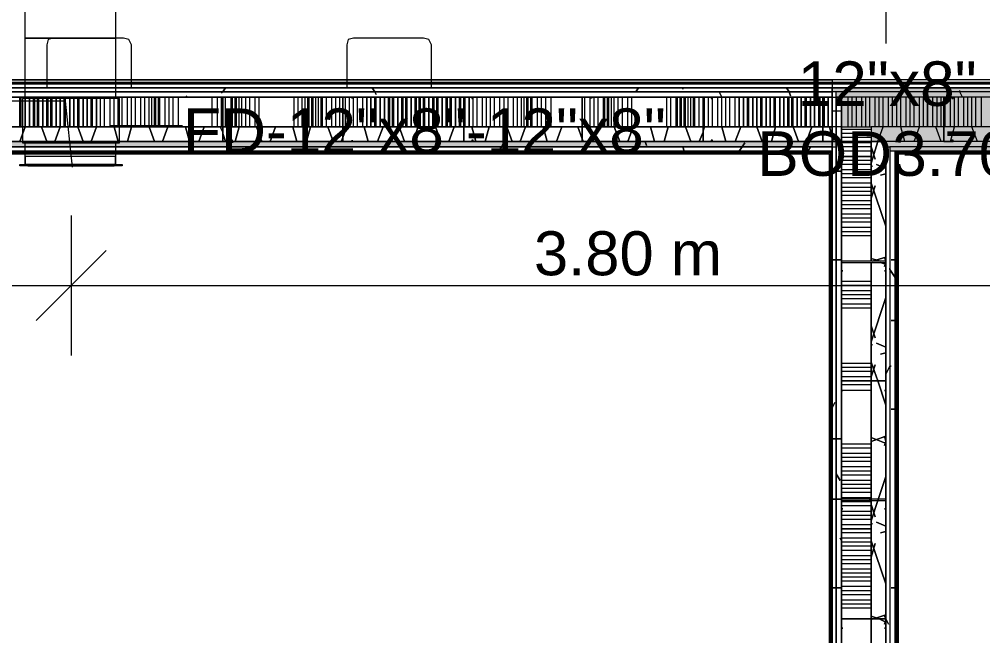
# Model space of a CAD drawing. Header units: metres. Extents: x -2 to 207, y -8 to 52.
# Drawn here: x 31.964 to 35.246, y 23.861 to 25.962 of the extents above; entities that cross this region are included whole.
import ezdxf

# ---------------------------------------------------------------- set-up
doc = ezdxf.new("R2010")
doc.units = ezdxf.units.M
doc.layers.add('HVAC - Ductos', color=5, linetype='Continuous', lineweight=0)
doc.layers.add('PDF_Text', color=7, linetype='Continuous', lineweight=0)
doc.layers.add('PDF_Geometry', color=7, linetype='Continuous', lineweight=0, true_color=0xaaaaaa)
doc.layers.add('PDF_Solid Fills', color=7, linetype='Continuous', lineweight=0, true_color=0xffffff)
doc.styles.add('PDF Helvetica', font='')
doc.styles.get('PDF Helvetica').set_extended_font_data('Helvetica')

msp = doc.modelspace()

# ---------------------------------------------------------------- hatches: boundary and pattern name
at = {"layer": 'PDF_Solid Fills', "lineweight": 0, "transparency": 33554559}
h = msp.add_hatch(color=256, dxfattribs=at)
h.paths.add_polyline_path([(37.8762, 25.7144), (37.8762, 25.7281), (34.7332, 25.7281), (34.7332, 25.7144)])
h.paths.add_polyline_path([(40.4649, 25.7144), (40.4649, 25.7281), (40.1213, 25.7281), (40.1213, 25.7144)])
h.paths.add_polyline_path([(39.8922, 25.7144), (39.8922, 25.7281), (37.977, 25.7281), (37.977, 25.7144)])
h.paths.add_polyline_path([(37.9724, 25.7144), (37.9724, 25.7281), (37.8808, 25.7281), (37.8808, 25.7144)])
h = msp.add_hatch(color=256, dxfattribs=at)
h.paths.add_polyline_path([(40.2679, 25.7144), (40.2679, 25.696), (40.4649, 25.696), (40.4649, 25.7144)])
h.paths.add_polyline_path([(37.8808, 25.7144), (37.8762, 25.7098), (37.8762, 25.7144), (34.7469, 25.7144), (34.7469, 25.696), (39.8922, 25.696), (39.8922, 25.7144), (37.977, 25.7144), (37.9724, 25.7098), (37.9724, 25.7144)])
h.paths.add_polyline_path([(40.1213, 25.7144), (40.1213, 25.696), (40.2633, 25.696), (40.2633, 25.7144)])
h = msp.add_hatch(color=256, dxfattribs=at)
h.paths.add_polyline_path([(37.9816, 25.696), (37.9724, 25.6914), (37.9724, 25.696), (34.7653, 25.696), (34.7653, 25.5952), (39.8922, 25.5952), (39.8922, 25.696)])
h.paths.add_polyline_path([(40.2679, 25.696), (40.2633, 25.6456), (40.2633, 25.696), (40.1213, 25.696), (40.1213, 25.5952), (40.4649, 25.5952), (40.4649, 25.696)])
h = msp.add_hatch(color=256, dxfattribs=at)
h.paths.add_polyline_path([(39.8922, 25.5448), (39.8922, 25.5952), (34.8661, 25.5952), (34.8661, 25.5448)])
h.paths.add_polyline_path([(40.1213, 25.5952), (40.1213, 25.5448), (40.4649, 25.5448), (40.4649, 25.5952)])
msp.add_hatch(color=256, dxfattribs=at).paths.add_polyline_path([(29.5513, 25.5311), (29.5651, 25.5311), (34.6252, 25.5265), (34.6324, 25.5265), (34.6324, 25.5311), (34.7469, 25.5311), (34.7469, 25.5448), (29.5513, 25.5448)])
h = msp.add_hatch(color=256, dxfattribs=at)
h.paths.add_polyline_path([(37.5555, 25.5311), (37.5555, 25.5448), (34.9165, 25.5448), (34.9165, 25.5265), (34.9197, 25.5265), (37.1982, 25.5311)])
h.paths.add_polyline_path([(40.1213, 25.5448), (40.1213, 25.5265), (40.1214, 25.5265), (40.19, 25.5311), (40.4649, 25.5311), (40.4649, 25.5448)])
h.paths.add_polyline_path([(37.6472, 25.5448), (37.6472, 25.5265), (39.8922, 25.5265), (39.8922, 25.5448)])
h = msp.add_hatch(color=256, dxfattribs=at)
h.paths.add_polyline_path([(37.5555, 25.5128), (37.5555, 25.5265), (34.9302, 25.5265), (34.9302, 25.5128)])
h.paths.add_polyline_path([(40.1213, 25.5265), (40.1213, 25.5128), (40.4649, 25.5128), (40.4649, 25.5265)])
h.paths.add_polyline_path([(37.6472, 25.5265), (37.6472, 25.5128), (39.8922, 25.5128), (39.8922, 25.5265)])

# ---------------------------------------------------------------- linework, layer by layer
at = {"layer": 'HVAC - Ductos', "lineweight": 0}
for points in [[(34.9165, 26.1496), (34.9165, 25.8792)], [(32.1446, 25.4577), (32.1216, 25.6823), (31.5169, 25.6823)], [(32.2728, 25.5998), (32.5203, 25.5998)], [(32.2912, 25.4669), (31.9842, 25.4669)], [(31.9933, 25.4623), (32.2866, 25.4623)], [(32.14, 25.2928), (32.14, 25.0545), (32.14, 24.8163)], [(32.2591, 25.1737), (32.14, 25.0545), (32.0208, 24.9354)], [(30.573, 25.0545), (32.14, 25.0545), (35.9336, 25.0545), (39.0858, 25.0545), (40.245, 25.0545)]]:
    msp.add_lwpolyline(points, dxfattribs=at)
for points in [[(32.2912, 25.8976), (31.9842, 25.8976), (31.9842, 26.003), (32.2912, 26.003)], [(32.2912, 25.8976), (32.2912, 25.6914), (31.9842, 25.6914), (31.9842, 25.8976)], [(32.3049, 25.6914), (31.975, 25.6914), (31.975, 25.5403), (32.3049, 25.5403)], [(32.2912, 25.5403), (32.2912, 25.5127), (31.9842, 25.5127), (31.9842, 25.5403)], [(32.2912, 25.4669), (32.2912, 25.4944), (31.9842, 25.4944), (31.9842, 25.4669), (31.9842, 25.5127), (32.2912, 25.5127)], [(32.3141, 25.4669), (32.3141, 25.4623), (31.9659, 25.4623), (31.9659, 25.4669)]]:
    msp.add_lwpolyline(points, close=True, dxfattribs=at)
at = {"layer": 'PDF_Geometry', "lineweight": 0}
for points in [[(37.8762, 25.7281), (34.7332, 25.7281), (29.5651, 25.7281), (29.5651, 32.0508)], [(37.9083, 25.7556), (34.7332, 25.7556), (31.0404, 25.7556), (34.7332, 25.7556), (34.7332, 25.751), (34.7332, 25.7464), (34.7332, 25.7418), (31.0404, 25.7418), (34.7332, 25.7418), (31.0404, 25.7418), (34.7332, 25.7418), (31.0404, 25.7418), (34.7332, 25.7418), (31.0404, 25.7418), (34.7332, 25.7418), (31.0404, 25.7418), (34.7332, 25.7418), (34.7332, 25.7281), (34.7332, 25.7006), (34.7332, 25.7281), (34.7469, 25.7281), (34.7653, 25.7281), (37.8762, 25.7281), (34.7332, 25.7281), (29.5651, 25.7281)], [(37.9083, 25.7464), (34.7332, 25.7464), (31.0404, 25.7464), (34.7332, 25.7464)], [(37.8762, 25.7418), (34.7332, 25.7418)], [(37.8762, 25.7418), (34.7332, 25.7418)], [(34.7332, 25.7281), (29.5651, 25.7281), (34.7332, 25.7281)], [(29.5651, 25.7144), (34.7332, 25.7144)], [(31.0358, 25.7281), (34.7332, 25.7281)], [(31.0358, 25.7281), (34.7332, 25.7281)], [(34.7653, 25.7281), (34.7332, 25.7281)], [(34.7653, 25.7281), (34.7332, 25.7281)], [(37.8762, 25.7144), (34.7653, 25.7144), (34.7469, 25.7144)], [(29.5513, 25.696), (29.5651, 25.696), (34.7332, 25.696)], [(31.8376, 25.5952), (32.6577, 25.5952), (33.0655, 25.5952), (33.4778, 25.5952), (33.881, 25.5952), (34.2933, 25.5952), (34.7011, 25.5952), (34.7332, 25.5952), (34.7332, 25.696), (29.5651, 25.696)], [(31.9659, 25.5952), (31.9659, 25.696)], [(31.9705, 25.5952), (31.9705, 25.696)], [(32.0117, 25.5952), (32.0117, 25.696)], [(32.0163, 25.5952), (32.0163, 25.696)], [(32.0254, 25.5952), (32.0254, 25.696)], [(32.03, 25.5952), (32.03, 25.696)], [(32.0575, 25.5952), (32.0575, 25.696)], [(32.0621, 25.5952), (32.0621, 25.696)], [(32.0712, 25.5952), (32.0712, 25.696)], [(32.0758, 25.5952), (32.0758, 25.696)], [(32.117, 25.5952), (32.117, 25.696)], [(32.1216, 25.5952), (32.1216, 25.696)], [(32.1492, 25.5952), (32.1492, 25.696)], [(32.1629, 25.5952), (32.1629, 25.696)], [(32.1674, 25.5952), (32.1674, 25.696)], [(32.2087, 25.5952), (32.2087, 25.696)], [(32.2132, 25.5952), (32.2132, 25.696)], [(32.2408, 25.5952), (32.2408, 25.696)], [(32.2545, 25.5952), (32.2545, 25.696)], [(32.2728, 25.5952), (32.2728, 25.696)], [(32.2866, 25.5952), (32.2866, 25.696)], [(32.3003, 25.5952), (32.3003, 25.696)], [(32.3141, 25.5952), (32.3141, 25.696)], [(32.3324, 25.5952), (32.3324, 25.696)], [(32.3461, 25.5952), (32.3461, 25.696)], [(32.3599, 25.5952), (32.3599, 25.696)], [(32.3782, 25.5952), (32.3782, 25.696)], [(32.3919, 25.5952), (32.3919, 25.696)], [(32.4057, 25.5952), (32.4057, 25.696)], [(32.4149, 25.5952), (32.4149, 25.696)], [(32.4241, 25.5952), (32.4241, 25.696)], [(32.4286, 25.5952), (32.4286, 25.696)], [(32.4378, 25.5952), (32.4378, 25.696)], [(32.4423, 25.5952), (32.4423, 25.696)], [(32.4607, 25.5952), (32.4607, 25.696)], [(32.4744, 25.5952), (32.4744, 25.696)], [(32.4881, 25.5952), (32.4881, 25.696)], [(32.5065, 25.5952), (32.5065, 25.696)], [(32.621, 25.5952), (32.621, 25.696)], [(32.6394, 25.5952), (32.6394, 25.696)], [(32.6531, 25.5952), (32.6531, 25.696)], [(32.6668, 25.5952), (32.6668, 25.696)], [(32.6852, 25.5952), (32.6852, 25.696)], [(32.6898, 25.5952), (32.6898, 25.696)], [(32.699, 25.5952), (32.699, 25.696)], [(32.7035, 25.5952), (32.7035, 25.696)], [(32.7127, 25.5952), (32.7127, 25.696)], [(32.7218, 25.5952), (32.7218, 25.696)], [(32.7356, 25.5952), (32.7356, 25.696)], [(32.7493, 25.5952), (32.7493, 25.696)], [(32.7676, 25.5952), (32.7676, 25.696)], [(32.7814, 25.5952), (32.7814, 25.696)], [(32.9005, 25.5952), (32.9005, 25.696)], [(32.9143, 25.5952), (32.9143, 25.696)], [(32.928, 25.5952), (32.928, 25.696)], [(32.9372, 25.5952), (32.9372, 25.696)], [(32.9463, 25.5952), (32.9463, 25.696)], [(32.9509, 25.5952), (32.9509, 25.696)], [(32.9601, 25.5952), (32.9601, 25.696)], [(32.9647, 25.5952), (32.9647, 25.696)], [(32.9739, 25.5952), (32.9739, 25.696)], [(32.983, 25.5952), (32.983, 25.696)], [(32.9921, 25.5952), (32.9921, 25.696)], [(32.9967, 25.5952), (32.9967, 25.696)], [(33.0105, 25.5952), (33.0105, 25.696)], [(33.0288, 25.5952), (33.0288, 25.696)], [(33.0425, 25.5952), (33.0425, 25.696)], [(33.0563, 25.5952), (33.0563, 25.696)], [(33.0747, 25.5952), (33.0747, 25.696)], [(33.0884, 25.5952), (33.0884, 25.696)], [(33.1021, 25.5952), (33.1021, 25.696)], [(33.1159, 25.5952), (33.1159, 25.696)], [(33.1342, 25.5952), (33.1342, 25.696)], [(33.1754, 25.5952), (33.1754, 25.696)], [(33.18, 25.5952), (33.18, 25.696)], [(33.2075, 25.5952), (33.2075, 25.696)], [(33.2212, 25.5952), (33.2212, 25.696)], [(33.2258, 25.5952), (33.2258, 25.696)], [(33.235, 25.5952), (33.235, 25.696)], [(33.2396, 25.5952), (33.2396, 25.696)], [(33.267, 25.5952), (33.267, 25.696)], [(33.2716, 25.5952), (33.2716, 25.696)], [(33.2808, 25.5952), (33.2808, 25.696)], [(33.2854, 25.5952), (33.2854, 25.696)], [(33.3129, 25.5952), (33.3129, 25.696)], [(33.3174, 25.5952), (33.3174, 25.696)], [(33.3266, 25.5952), (33.3266, 25.696)], [(33.3312, 25.5952), (33.3312, 25.696)], [(33.3404, 25.5952), (33.3404, 25.696)], [(33.345, 25.5952), (33.345, 25.696)], [(33.3724, 25.5952), (33.3724, 25.696)], [(33.377, 25.5952), (33.377, 25.696)], [(33.3862, 25.5952), (33.3862, 25.696)], [(33.3908, 25.5952), (33.3908, 25.696)], [(33.4228, 25.5952), (33.4228, 25.696)], [(33.432, 25.5952), (33.432, 25.696)], [(33.4366, 25.5952), (33.4366, 25.696)], [(33.4641, 25.5952), (33.4641, 25.696)], [(33.4686, 25.5952), (33.4686, 25.696)], [(33.4778, 25.5952), (33.4778, 25.696)], [(33.4824, 25.5952), (33.4824, 25.696)], [(33.5099, 25.5952), (33.5099, 25.696)], [(33.5237, 25.5952), (33.5237, 25.696)], [(33.5419, 25.5952), (33.5419, 25.696)], [(33.5557, 25.5952), (33.5557, 25.696)], [(33.5695, 25.5952), (33.5695, 25.696)], [(33.5832, 25.5952), (33.5832, 25.696)], [(33.6015, 25.5952), (33.6015, 25.696)], [(33.6153, 25.5952), (33.6153, 25.696)], [(33.629, 25.5952), (33.629, 25.696)], [(33.6473, 25.5952), (33.6473, 25.696)], [(33.6611, 25.5952), (33.6611, 25.696)], [(33.6748, 25.5952), (33.6748, 25.696)], [(33.684, 25.5952), (33.684, 25.696)], [(33.6931, 25.5952), (33.6931, 25.696)], [(33.6977, 25.5952), (33.6977, 25.696)], [(33.7069, 25.5952), (33.7069, 25.696)], [(33.7115, 25.5952), (33.7115, 25.696)], [(33.7298, 25.5952), (33.7298, 25.696)], [(33.7435, 25.5952), (33.7435, 25.696)], [(33.7573, 25.5952), (33.7573, 25.696)], [(33.7756, 25.5952), (33.7756, 25.696)], [(33.8902, 25.5952), (33.8902, 25.696)], [(33.9085, 25.5952), (33.9085, 25.696)], [(33.9222, 25.5952), (33.9222, 25.696)], [(33.936, 25.5952), (33.936, 25.696)], [(33.9543, 25.5952), (33.9543, 25.696)], [(33.9589, 25.5952), (33.9589, 25.696)], [(33.968, 25.5952), (33.968, 25.696)], [(33.9726, 25.5952), (33.9726, 25.696)], [(33.9818, 25.5952), (33.9818, 25.696)], [(33.991, 25.5952), (33.991, 25.696)], [(34.0047, 25.5952), (34.0047, 25.696)], [(34.0184, 25.5952), (34.0184, 25.696)], [(34.0368, 25.5952), (34.0368, 25.696)], [(34.0505, 25.5952), (34.0505, 25.696)], [(34.1697, 25.5952), (34.1697, 25.696)], [(34.1834, 25.5952), (34.1834, 25.696)], [(34.2017, 25.5952), (34.2017, 25.696)], [(34.2063, 25.5952), (34.2063, 25.696)], [(34.2155, 25.5952), (34.2155, 25.696)], [(34.2201, 25.5952), (34.2201, 25.696)], [(34.2292, 25.5952), (34.2292, 25.696)], [(34.2338, 25.5952), (34.2338, 25.696)], [(34.2429, 25.5952), (34.2429, 25.696)], [(34.2521, 25.5952), (34.2521, 25.696)], [(34.2613, 25.5952), (34.2613, 25.696)], [(34.2659, 25.5952), (34.2659, 25.696)], [(34.2796, 25.5952), (34.2796, 25.696)], [(34.2979, 25.5952), (34.2979, 25.696)], [(34.3117, 25.5952), (34.3117, 25.696)], [(34.3254, 25.5952), (34.3254, 25.696)], [(34.3438, 25.5952), (34.3438, 25.696)], [(34.3575, 25.5952), (34.3575, 25.696)], [(34.3712, 25.5952), (34.3712, 25.696)], [(34.385, 25.5952), (34.385, 25.696)], [(34.4033, 25.5952), (34.4033, 25.696)], [(34.4446, 25.5952), (34.4446, 25.696)], [(34.4492, 25.5952), (34.4492, 25.696)], [(34.4766, 25.5952), (34.4766, 25.696)], [(34.4904, 25.5952), (34.4904, 25.696)], [(34.495, 25.5952), (34.495, 25.696)], [(34.5362, 25.5952), (34.5362, 25.696)], [(34.5408, 25.5952), (34.5408, 25.696)], [(34.582, 25.5952), (34.582, 25.696)], [(34.5866, 25.5952), (34.5866, 25.696)], [(34.5958, 25.5952), (34.5958, 25.696)], [(34.6003, 25.5952), (34.6003, 25.696)], [(34.6416, 25.5952), (34.6416, 25.696)], [(34.6461, 25.5952), (34.6461, 25.696)], [(34.6919, 25.5952), (34.6919, 25.696)], [(39.8922, 25.696), (34.7653, 25.696), (34.7653, 25.5952), (34.7332, 25.5952), (34.7332, 25.696), (34.7469, 25.696), (34.7653, 25.696)], [(34.7469, 25.5952), (34.7469, 25.696)], [(34.7882, 25.5952), (34.7882, 25.696)], [(34.8019, 25.5952), (34.8019, 25.696)], [(34.8157, 25.5952), (34.8157, 25.696)], [(34.834, 25.5952), (34.834, 25.696)], [(34.8477, 25.5952), (34.8477, 25.696)], [(34.8615, 25.5952), (34.8615, 25.696)], [(34.8798, 25.5952), (34.8798, 25.696)], [(34.8936, 25.5952), (34.8936, 25.696)], [(34.9074, 25.5952), (34.9074, 25.696)], [(34.9256, 25.5952), (34.9256, 25.696)], [(34.9394, 25.5952), (34.9394, 25.696)], [(34.9531, 25.5952), (34.9531, 25.696)], [(34.9668, 25.5952), (34.9668, 25.696)], [(34.9852, 25.5952), (34.9852, 25.696)], [(34.999, 25.5952), (34.999, 25.696)], [(35.0127, 25.5952), (35.0127, 25.696)], [(35.031, 25.5952), (35.031, 25.696)], [(35.0448, 25.5952), (35.0448, 25.696)], [(35.0768, 25.5952), (35.0768, 25.696)], [(35.0906, 25.5952), (35.0906, 25.696)], [(35.1043, 25.5952), (35.1043, 25.696)], [(35.118, 25.5952), (35.118, 25.696)], [(35.1364, 25.5952), (35.1364, 25.696)], [(35.1501, 25.5952), (35.1501, 25.696)], [(35.1639, 25.5952), (35.1639, 25.696)], [(35.1823, 25.5952), (35.1823, 25.696)], [(35.1959, 25.5952), (35.1959, 25.696)], [(35.2097, 25.5952), (35.2097, 25.696)], [(35.2234, 25.5952), (35.2234, 25.696)], [(35.2418, 25.5952), (35.2418, 25.696)], [(29.5651, 25.5448), (34.7332, 25.5448), (34.7469, 25.5448), (34.7653, 25.5448), (34.7653, 25.5127), (34.7653, 22.9378), (34.7653, 22.9241), (34.7653, 22.9057), (34.7653, 25.5952), (34.7653, 25.5448)], [(29.5651, 25.5448), (34.7332, 25.5448), (34.7332, 25.5952), (34.7011, 25.5952), (34.2933, 25.5952), (33.881, 25.5952), (33.4778, 25.5952), (33.0655, 25.5952), (32.6577, 25.5952), (31.8376, 25.5952)], [(29.7941, 25.5952), (30.2019, 25.5952), (30.6097, 25.5952), (31.022, 25.5952), (31.4298, 25.5952), (31.8376, 25.5952), (32.6577, 25.5952), (33.0655, 25.5952), (33.4778, 25.5952), (33.881, 25.5952), (34.2933, 25.5952), (34.7011, 25.5952), (34.7332, 25.5952)], [(34.7653, 22.9057), (34.7653, 25.5952), (34.8661, 25.5952), (34.8661, 25.5448), (34.8661, 25.137)], [(34.8661, 25.5861), (34.7653, 25.5861)], [(37.5647, 25.5952), (37.1569, 25.5952), (36.7492, 25.5952), (36.3368, 25.5952), (35.929, 25.5952), (35.5212, 25.5952), (35.1135, 25.5952), (34.8661, 25.5952), (34.8661, 25.5448), (34.8661, 25.5127), (34.8661, 25.137), (34.8661, 25.5448), (34.9165, 25.5448), (34.9165, 22.9057), (34.9165, 25.5265), (34.9302, 25.5265), (34.9302, 22.7545), (34.9165, 22.7545), (34.9165, 22.9012)], [(29.5651, 25.5403), (29.5651, 25.5127), (29.5651, 22.9378), (29.5651, 25.5127), (34.7332, 25.5127), (29.5651, 25.5127), (34.7332, 25.5127), (34.7332, 25.5265), (29.5651, 25.5265)], [(34.7332, 22.9378), (34.7332, 25.5127), (34.7332, 22.9378), (34.7332, 25.5127), (34.7332, 25.5403), (34.7332, 25.5127), (34.7332, 25.5265), (34.7469, 25.5265), (34.7469, 25.5127), (34.7469, 22.9378)], [(34.8661, 25.5723), (34.7653, 25.5723)], [(34.8661, 25.5585), (34.7653, 25.5585)], [(34.8661, 25.5403), (34.7653, 25.5403)], [(37.5921, 25.5448), (37.5555, 25.5448), (34.9165, 25.5448), (34.9165, 25.5265), (34.9165, 25.5127), (34.9165, 22.9378), (34.9165, 22.9057)], [(31.9613, 22.9057), (31.9613, 22.9378), (29.5651, 22.9378), (29.5651, 25.5127), (34.7332, 25.5127), (34.7332, 22.9378), (32.3141, 22.9378), (32.3141, 22.7225), (34.9485, 22.7225), (34.9485, 22.7499)], [(34.7332, 25.5127), (29.5651, 25.5127), (34.7332, 25.5127)], [(37.5555, 25.5265), (34.9302, 25.5265), (34.9302, 25.5127), (34.9302, 22.9378), (34.9302, 22.7545), (34.9302, 22.7408), (32.3141, 22.7408), (32.3141, 22.7225), (34.9485, 22.7225), (34.9485, 22.7408), (32.3141, 22.7408), (31.9613, 22.7408), (31.9613, 22.7225), (32.3141, 22.7225), (31.9613, 22.7225)], [(34.8661, 25.5265), (34.7653, 25.5265)], [(34.8661, 25.5127), (34.7653, 25.5127)], [(34.9485, 22.8095), (34.9485, 22.9378), (34.9485, 25.5127), (37.5097, 25.5127), (37.5097, 22.8462), (34.9165, 22.8462), (34.8431, 22.8462), (34.8431, 22.8325), (34.8431, 22.7408), (34.8431, 22.7225), (37.5235, 22.7225), (37.6655, 22.7225), (39.7593, 22.7225), (39.7593, 22.8462), (39.7089, 22.8462)], [(34.9485, 25.5127), (34.9485, 25.5081), (34.9531, 25.5081), (34.9531, 22.8462), (34.9531, 25.5081), (34.9485, 25.5081), (34.9485, 25.5127), (34.9485, 22.8462), (34.9485, 25.5127), (34.9485, 25.5081), (34.9531, 25.5081), (37.5097, 25.5081)], [(34.9485, 22.9378), (34.9485, 25.5127), (37.5097, 25.5127), (37.5555, 25.5127), (34.9485, 25.5127), (37.5097, 25.5127), (37.5143, 25.5127), (37.5143, 22.8325), (37.5097, 22.8325), (37.5097, 22.8462), (37.5097, 22.8325), (37.5097, 22.8462), (37.5097, 22.8325)], [(34.9485, 25.5127), (34.9485, 22.8462), (34.9485, 25.5127)], [(34.9485, 25.5127), (34.9485, 22.8462), (34.9485, 25.5127)], [(34.9485, 25.5081), (34.9531, 25.5036), (34.9577, 25.5036)], [(35.0585, 25.5127), (37.4089, 25.5127)], [(29.5742, 25.5036), (34.7241, 25.5036), (29.5742, 25.5036), (34.7241, 25.5036), (34.7241, 22.9516), (34.7241, 22.947), (34.7286, 22.9424), (34.7332, 22.9424), (34.7332, 22.9378), (34.7332, 25.4486), (34.7332, 22.9378), (34.7332, 22.9424), (34.7286, 22.9424), (34.7241, 22.947), (34.7241, 22.9516), (34.7241, 25.5036), (29.5742, 25.5036), (29.5742, 22.9516), (33.5007, 22.9516), (33.5007, 22.947), (33.5007, 22.9516), (29.5742, 22.9516), (33.5007, 22.9516), (29.5742, 22.9516)], [(34.7241, 22.9516), (34.7241, 25.5036), (34.7241, 22.9516)], [(34.8661, 25.4807), (34.7653, 25.4807)], [(34.9577, 22.8462), (34.9577, 25.5036)], [(34.9577, 22.8462), (34.9577, 25.5036)], [(34.8661, 25.4669), (34.7653, 25.4669)], [(34.8661, 25.4486), (34.7653, 25.4486)], [(34.8661, 25.4349), (34.7653, 25.4349)], [(34.8661, 25.4211), (34.7653, 25.4211)], [(34.8661, 25.4028), (34.7653, 25.4028)], [(34.8661, 25.389), (34.7653, 25.389)], [(34.8661, 25.3753), (34.7653, 25.3753)], [(34.8661, 25.3615), (34.7653, 25.3615)], [(34.8661, 25.3432), (34.7653, 25.3432)], [(34.8661, 25.3294), (34.7653, 25.3294)], [(34.8661, 25.3157), (34.7653, 25.3157)], [(34.8661, 25.2974), (34.7653, 25.2974)], [(34.8661, 25.2836), (34.7653, 25.2836)], [(34.8661, 25.2699), (34.7653, 25.2699)], [(34.8661, 25.2516), (34.7653, 25.2516)], [(34.8661, 25.2378), (34.7653, 25.2378)], [(34.8661, 25.2241), (34.7653, 25.2241)], [(34.8661, 23.5106), (34.8661, 23.9183), (34.8661, 24.3215), (34.8661, 24.7292), (34.8661, 25.1325), (34.8661, 24.7292), (34.8661, 24.3215), (34.8661, 23.9183), (34.8661, 23.5106)], [(34.8661, 25.1325), (34.8661, 24.7292), (34.8661, 24.3215), (34.8661, 23.9183), (34.8661, 23.5106), (34.8661, 23.1074), (34.8661, 22.9378), (34.8661, 22.9057), (34.8661, 22.8553), (34.9165, 22.8553)], [(34.8661, 25.0683), (34.7653, 25.0683)], [(34.8661, 25.0545), (34.7653, 25.0545)], [(34.8661, 25.0363), (34.7653, 25.0363)], [(34.8661, 25.0225), (34.7653, 25.0225)], [(34.8661, 25.0087), (34.7653, 25.0087)], [(34.8661, 24.9904), (34.7653, 24.9904)], [(34.8661, 24.9767), (34.7653, 24.9767)], [(34.8661, 24.7888), (34.7653, 24.7888)], [(34.8661, 24.7751), (34.7653, 24.7751)], [(34.8661, 24.7614), (34.7653, 24.7614)], [(34.8661, 24.743), (34.7653, 24.743)], [(34.8661, 24.7292), (34.7653, 24.7292)], [(34.8661, 24.7155), (34.7653, 24.7155)], [(34.8661, 24.6972), (34.7653, 24.6972)], [(34.8661, 24.5139), (34.7653, 24.5139)], [(34.8661, 24.5002), (34.7653, 24.5002)], [(34.8661, 24.4819), (34.7653, 24.4819)], [(34.8661, 24.4681), (34.7653, 24.4681)], [(34.8661, 24.4543), (34.7653, 24.4543)], [(34.8661, 24.4361), (34.7653, 24.4361)], [(34.8661, 24.4223), (34.7653, 24.4223)], [(34.8661, 24.4085), (34.7653, 24.4085)], [(34.8661, 24.3902), (34.7653, 24.3902)], [(34.8661, 24.3765), (34.7653, 24.3765)], [(34.8661, 24.3627), (34.7653, 24.3627)], [(34.8661, 24.349), (34.7653, 24.349)], [(34.8661, 24.3307), (34.7653, 24.3307)], [(34.8661, 24.3169), (34.7653, 24.3169)], [(34.8661, 24.3032), (34.7653, 24.3032)], [(34.8661, 24.2848), (34.7653, 24.2848)], [(34.8661, 24.2711), (34.7653, 24.2711)], [(34.8661, 24.2574), (34.7653, 24.2574)], [(34.8661, 24.239), (34.7653, 24.239)], [(34.8661, 24.2115), (34.7653, 24.2115)], [(34.8661, 24.1932), (34.7653, 24.1932)], [(34.8661, 24.1794), (34.7653, 24.1794)], [(34.8661, 24.1657), (34.7653, 24.1657)], [(34.8661, 24.152), (34.7653, 24.152)], [(34.8661, 24.1336), (34.7653, 24.1336)], [(34.8661, 24.1199), (34.7653, 24.1199)], [(34.8661, 24.1062), (34.7653, 24.1062)], [(34.8661, 24.0878), (34.7653, 24.0878)], [(34.8661, 24.0741), (34.7653, 24.0741)], [(34.8661, 24.0604), (34.7653, 24.0604)], [(34.8661, 24.0466), (34.7653, 24.0466)], [(34.8661, 24.0283), (34.7653, 24.0283)], [(34.8661, 24.0145), (34.7653, 24.0145)], [(34.8661, 24.0008), (34.7653, 24.0008)], [(34.8661, 23.9825), (34.7653, 23.9825)], [(34.8661, 23.9687), (34.7653, 23.9687)], [(34.8661, 23.9549), (34.7653, 23.9549)]]:
    msp.add_lwpolyline(points, dxfattribs=at)
for points in [[(32.3461, 25.8747), (32.337, 25.893), (32.3186, 25.8976), (32.0804, 25.8976), (32.0621, 25.893), (32.0575, 25.8747), (32.0575, 25.7281), (32.3461, 25.7281)], [(33.3678, 25.8747), (33.3587, 25.893), (33.3404, 25.8976), (33.1021, 25.8976), (33.0838, 25.893), (33.0792, 25.8747), (33.0792, 25.7281), (33.3678, 25.7281)], [(31.0404, 25.7418), (34.7332, 25.7418)], [(37.8762, 25.7418), (34.7332, 25.7418)], [(34.7332, 25.7418), (37.8762, 25.7418)], [(34.7332, 25.7144), (34.7332, 25.7281), (29.5651, 25.7281), (29.5651, 25.7144)], [(34.7332, 25.696), (34.7332, 25.7144), (29.5651, 25.7144), (29.5651, 25.696)], [(32.3553, 25.7281), (31.9705, 25.7281)], [(34.7332, 25.7281), (34.7332, 25.696), (34.7332, 25.5448), (34.7332, 22.9378), (34.7332, 25.5448), (34.7332, 25.696)], [(34.7332, 25.7144), (34.7332, 25.696), (34.7332, 25.5448), (34.7332, 22.9378), (34.7469, 22.9378), (34.7469, 25.7144)], [(31.9842, 25.696), (31.9842, 25.5952)], [(31.9979, 25.696), (31.9979, 25.5952)], [(32.0437, 25.696), (32.0437, 25.5952)], [(32.0896, 25.696), (32.0896, 25.5952)], [(32.1033, 25.696), (32.1033, 25.5952)], [(32.1354, 25.696), (32.1354, 25.5952)], [(32.1492, 25.696), (32.1492, 25.5952)], [(32.1812, 25.696), (32.1812, 25.5952)], [(32.195, 25.696), (32.195, 25.5952)], [(32.227, 25.696), (32.227, 25.5952)], [(32.6898, 25.696), (32.6577, 25.696), (32.6577, 25.5448), (32.6898, 25.5448), (32.6898, 25.5494), (32.6852, 25.5494), (32.6852, 25.5448), (32.6577, 25.5448), (32.6577, 25.696), (32.6852, 25.696), (32.6852, 25.6914), (32.6898, 25.6914)], [(32.6898, 25.696), (32.6577, 25.696), (32.6577, 25.5448), (32.6898, 25.5448), (32.6898, 25.5494), (32.6852, 25.5494), (32.6852, 25.5448), (32.6577, 25.5448), (32.6577, 25.696), (32.6852, 25.696), (32.6852, 25.6914), (32.6898, 25.6914)], [(33.0975, 25.696), (33.0701, 25.696), (33.0655, 25.696), (33.0655, 25.5448), (33.0701, 25.5448), (33.0975, 25.5448), (33.0975, 25.5494), (33.0975, 25.5448), (33.0701, 25.5448), (33.0655, 25.5448), (33.0655, 25.696), (33.0701, 25.696), (33.0975, 25.696), (33.0975, 25.6914)], [(33.0975, 25.696), (33.0701, 25.696), (33.0655, 25.696), (33.0655, 25.5448), (33.0701, 25.5448), (33.0975, 25.5448), (33.0975, 25.5494), (33.0975, 25.5448), (33.0701, 25.5448), (33.0655, 25.5448), (33.0655, 25.696), (33.0701, 25.696), (33.0975, 25.696), (33.0975, 25.6914)], [(33.1479, 25.696), (33.1479, 25.5952)], [(33.1617, 25.696), (33.1617, 25.5952)], [(33.1937, 25.696), (33.1937, 25.5952)], [(33.2075, 25.696), (33.2075, 25.5952)], [(33.2534, 25.696), (33.2534, 25.5952)], [(33.2991, 25.696), (33.2991, 25.5952)], [(33.3587, 25.696), (33.3587, 25.5952)], [(33.4045, 25.696), (33.4045, 25.5952)], [(33.4182, 25.696), (33.4182, 25.5952)], [(33.4503, 25.696), (33.4503, 25.5952)], [(33.5099, 25.696), (33.4778, 25.696), (33.4778, 25.5448), (33.5099, 25.5448), (33.5099, 25.5494), (33.5053, 25.5494), (33.5053, 25.5448), (33.4778, 25.5448), (33.4778, 25.696), (33.5053, 25.696), (33.5053, 25.6914), (33.5099, 25.6914)], [(33.5099, 25.696), (33.4778, 25.696), (33.4778, 25.5448), (33.5099, 25.5448), (33.5099, 25.5494), (33.5053, 25.5494), (33.5053, 25.5448), (33.4778, 25.5448), (33.4778, 25.696), (33.5053, 25.696), (33.5053, 25.6914), (33.5099, 25.6914)], [(33.4961, 25.696), (33.4961, 25.5952)], [(33.9131, 25.696), (33.8856, 25.696), (33.881, 25.696), (33.881, 25.5448), (33.8856, 25.5448), (33.9131, 25.5448), (33.9131, 25.5494), (33.9131, 25.5448), (33.8856, 25.5448), (33.881, 25.5448), (33.881, 25.696), (33.8856, 25.696), (33.9131, 25.696), (33.9131, 25.6914)], [(33.9131, 25.696), (33.8856, 25.696), (33.881, 25.696), (33.881, 25.5448), (33.8856, 25.5448), (33.9131, 25.5448), (33.9131, 25.5494), (33.9131, 25.5448), (33.8856, 25.5448), (33.881, 25.5448), (33.881, 25.696), (33.8856, 25.696), (33.9131, 25.696), (33.9131, 25.6914)], [(34.3254, 25.696), (34.2933, 25.696), (34.2933, 25.5448), (34.3254, 25.5448), (34.3254, 25.5494), (34.3208, 25.5494), (34.3208, 25.5448), (34.2933, 25.5448), (34.2933, 25.696), (34.3208, 25.696), (34.3208, 25.6914), (34.3254, 25.6914)], [(34.3254, 25.696), (34.2933, 25.696), (34.2933, 25.5448), (34.3254, 25.5448), (34.3254, 25.5494), (34.3208, 25.5494), (34.3208, 25.5448), (34.2933, 25.5448), (34.2933, 25.696), (34.3208, 25.696), (34.3208, 25.6914), (34.3254, 25.6914)], [(34.417, 25.696), (34.417, 25.5952)], [(34.4308, 25.696), (34.4308, 25.5952)], [(34.4629, 25.696), (34.4629, 25.5952)], [(34.4766, 25.696), (34.4766, 25.5952)], [(34.5087, 25.696), (34.5087, 25.5952)], [(34.5224, 25.696), (34.5224, 25.5952)], [(34.5545, 25.696), (34.5545, 25.5952)], [(34.5682, 25.696), (34.5682, 25.5952)], [(34.6141, 25.696), (34.6141, 25.5952)], [(34.6279, 25.696), (34.6279, 25.5952)], [(34.6599, 25.696), (34.6599, 25.5952)], [(34.6736, 25.696), (34.6736, 25.5952)], [(34.6874, 25.696), (34.6874, 25.5952)], [(34.7332, 25.696), (34.7057, 25.696), (34.7011, 25.696), (34.7011, 25.5448), (34.7057, 25.5448), (34.7332, 25.5448), (34.7332, 25.5494), (34.7332, 25.5448), (34.7057, 25.5448), (34.7011, 25.5448), (34.7011, 25.696), (34.7057, 25.696), (34.7332, 25.696), (34.7332, 25.6914)], [(34.7332, 25.696), (34.7057, 25.696), (34.7011, 25.696), (34.7011, 25.5448), (34.7057, 25.5448), (34.7332, 25.5448), (34.7332, 25.5494), (34.7332, 25.5448), (34.7057, 25.5448), (34.7011, 25.5448), (34.7011, 25.696), (34.7057, 25.696), (34.7332, 25.696), (34.7332, 25.6914)], [(34.7057, 25.696), (34.7057, 25.5952)], [(34.7195, 25.696), (34.7195, 25.5952)], [(34.7653, 22.9241), (34.7653, 25.696), (34.7469, 25.696), (34.7469, 22.9241)], [(35.0585, 25.696), (35.0585, 25.5952)], [(35.1456, 25.696), (35.1135, 25.696), (35.1135, 25.5448), (35.1456, 25.5448), (35.1456, 25.5494), (35.141, 25.5494), (35.141, 25.5448), (35.1135, 25.5448), (35.1135, 25.696), (35.141, 25.696), (35.141, 25.6914), (35.1456, 25.6914)], [(35.1456, 25.696), (35.1135, 25.696), (35.1135, 25.5448), (35.1456, 25.5448), (35.1456, 25.5494), (35.141, 25.5494), (35.141, 25.5448), (35.1135, 25.5448), (35.1135, 25.696), (35.141, 25.696), (35.141, 25.6914), (35.1456, 25.6914)], [(34.7332, 25.5265), (34.7332, 25.5448), (29.5651, 25.5448), (29.5651, 25.5265)], [(34.9165, 25.5127), (34.9165, 25.5448), (34.7653, 25.5448), (34.7653, 25.5127), (34.7699, 25.5127), (34.7653, 25.5127), (34.7653, 25.5448), (34.9165, 25.5448), (34.9165, 25.5127), (34.9119, 25.5127)], [(34.9165, 25.5127), (34.9165, 25.5448), (34.7653, 25.5448), (34.7653, 25.5127), (34.7699, 25.5127), (34.7653, 25.5127), (34.7653, 25.5448), (34.9165, 25.5448), (34.9165, 25.5127), (34.9119, 25.5127)], [(34.7332, 25.5127), (34.7332, 25.5265), (29.5651, 25.5265), (29.5651, 25.5127)], [(34.7332, 25.5127), (29.5651, 25.5127)], [(34.7332, 25.5081), (29.5651, 25.5081)], [(29.5696, 25.5127), (34.7286, 25.5127)], [(31.9705, 25.5127), (32.3553, 25.5127)], [(34.5087, 22.7179), (34.9485, 22.7179), (34.9485, 22.7225), (34.9485, 25.5127), (34.9485, 22.8095), (34.9485, 22.9378), (34.9485, 22.7408), (34.9485, 22.7225), (34.9485, 22.7179), (34.5087, 22.7179), (34.5087, 22.7225)], [(34.7286, 25.5127), (34.7286, 22.9424)], [(34.7286, 25.5127), (34.7286, 22.9424)], [(34.9485, 22.7408), (34.9485, 25.5127), (34.9302, 25.5127), (34.9302, 22.7408)], [(34.9577, 25.5036), (34.9531, 25.5036), (34.9485, 25.5081), (34.9531, 25.5036), (34.9577, 25.5036), (37.5005, 25.5036), (34.9577, 25.5036), (34.9577, 22.8462)], [(34.7653, 25.4944), (34.8661, 25.4944)], [(34.9165, 25.1049), (34.9165, 25.1325), (34.9165, 25.137), (34.7653, 25.137), (34.7653, 25.1325), (34.7653, 25.1049), (34.7699, 25.1049), (34.7653, 25.1049), (34.7653, 25.1325), (34.9165, 25.1325), (34.9165, 25.1049), (34.9119, 25.1049)], [(34.9165, 25.1049), (34.9165, 25.1325), (34.9165, 25.137), (34.7653, 25.137), (34.7653, 25.1325), (34.7653, 25.1049), (34.7699, 25.1049), (34.7653, 25.1049), (34.7653, 25.1325), (34.9165, 25.1325), (34.9165, 25.1049), (34.9119, 25.1049)], [(34.9165, 24.6972), (34.9165, 24.7292), (34.7653, 24.7292), (34.7653, 24.6972), (34.7699, 24.6972), (34.7653, 24.6972), (34.7653, 24.7292), (34.9165, 24.7292), (34.9165, 24.6972), (34.9119, 24.6972)], [(34.9165, 24.6972), (34.9165, 24.7292), (34.7653, 24.7292), (34.7653, 24.6972), (34.7699, 24.6972), (34.7653, 24.6972), (34.7653, 24.7292), (34.9165, 24.7292), (34.9165, 24.6972), (34.9119, 24.6972)], [(34.9165, 24.294), (34.9165, 24.3215), (34.9165, 24.3261), (34.7653, 24.3261), (34.7653, 24.3215), (34.7653, 24.294), (34.7699, 24.294), (34.7653, 24.294), (34.7653, 24.3215), (34.9165, 24.3215), (34.9165, 24.294), (34.9119, 24.294)], [(34.9165, 24.294), (34.9165, 24.3215), (34.9165, 24.3261), (34.7653, 24.3261), (34.7653, 24.3215), (34.7653, 24.294), (34.7699, 24.294), (34.7653, 24.294), (34.7653, 24.3215), (34.9165, 24.3215), (34.9165, 24.294), (34.9119, 24.294)], [(34.7653, 24.2253), (34.8661, 24.2253)], [(34.9165, 23.8863), (34.9165, 23.9183), (34.7653, 23.9183), (34.7653, 23.8863), (34.7699, 23.8863), (34.7653, 23.8863), (34.7653, 23.9183), (34.9165, 23.9183), (34.9165, 23.8863), (34.9119, 23.8863)], [(34.9165, 23.8863), (34.9165, 23.9183), (34.7653, 23.9183), (34.7653, 23.8863), (34.7699, 23.8863), (34.7653, 23.8863), (34.7653, 23.9183), (34.9165, 23.9183), (34.9165, 23.8863), (34.9119, 23.8863)]]:
    msp.add_lwpolyline(points, close=True, dxfattribs=at)
at = {"layer": 'PDF_Geometry', "color": 254, "lineweight": 0, "true_color": 0xeaeaea}
for points in [[(32.6531, 25.7098), (32.6577, 25.7144), (32.6668, 25.7281), (32.6577, 25.7144)], [(33.1754, 25.7144), (33.18, 25.7052), (33.1754, 25.7144), (33.1663, 25.7281)], [(34.0643, 25.7144), (34.0735, 25.7281)], [(34.2246, 25.7281), (34.2246, 25.7235)], [(34.3484, 25.7144), (34.3575, 25.696)], [(34.5866, 25.7144), (34.5912, 25.7006), (34.5866, 25.7144), (34.5774, 25.7281)], [(32.5294, 25.696), (32.534, 25.7006)], [(32.6898, 25.5448), (32.6898, 25.5403)], [(33.6061, 25.5265), (33.6153, 25.5448), (33.6061, 25.5265), (33.5969, 25.5127)], [(34.0963, 25.5448), (34.1009, 25.5311)], [(34.4262, 25.5265), (34.4354, 25.5403), (34.4262, 25.5265), (34.417, 25.5127)], [(34.2246, 25.5265), (34.2292, 25.5127)], [(34.6507, 25.5127), (34.6599, 25.5265)], [(34.7653, 25.4441), (34.7469, 25.4441), (34.7332, 25.4441), (34.7469, 25.4441)], [(34.7653, 25.1416), (34.7469, 25.1416), (34.7332, 25.1416), (34.7469, 25.1416)], [(34.9302, 25.1141), (34.9302, 25.1095), (34.9485, 25.0821), (34.9302, 25.1095)], [(34.9485, 25.1416), (34.9348, 25.1416)], [(34.9485, 24.9354), (34.9348, 24.9354)], [(34.9165, 24.7522), (34.9302, 24.7796), (34.9348, 24.7796), (34.9302, 24.7796)], [(34.7332, 24.6376), (34.7423, 24.656)], [(34.9485, 24.633), (34.9348, 24.633)], [(34.7653, 24.5323), (34.7469, 24.5323), (34.7332, 24.5323), (34.7469, 24.5323)], [(34.7469, 24.4131), (34.7607, 24.3902), (34.7469, 24.4131), (34.7469, 24.4177)], [(34.7653, 24.3261), (34.7469, 24.3261), (34.7332, 24.3261), (34.7469, 24.3261)], [(34.7607, 24.1932), (34.7653, 24.184)], [(34.7653, 24.0237), (34.7469, 24.0237), (34.7332, 24.0237), (34.7469, 24.0237)], [(34.9485, 24.0237), (34.9348, 24.0237)], [(34.9165, 23.9183), (34.9256, 23.9)]]:
    msp.add_lwpolyline(points, close=True, dxfattribs=at)
for points in [[(35.1777, 25.696), (35.1685, 25.7144), (35.1685, 25.719)], [(34.7332, 25.6502), (34.7469, 25.6502), (34.7653, 25.6502)]]:
    msp.add_lwpolyline(points, dxfattribs=at)
at = {"layer": 'PDF_Geometry', "color": 254, "lineweight": 0, "true_color": 0xd2d2d2}
for points in [[(34.7286, 25.696), (34.7241, 25.696)], [(33.0655, 25.6685), (33.0655, 25.6639)], [(35.1135, 25.5815), (35.1135, 25.5769)], [(33.0701, 25.5448), (33.0655, 25.5448)], [(34.8615, 24.3261), (34.8615, 24.3215)]]:
    msp.add_lwpolyline(points, close=True, dxfattribs=at)
at = {"layer": 'PDF_Geometry', "color": 254, "lineweight": 0, "true_color": 0xdddddd}
for points in [[(31.9842, 25.5952), (31.9659, 25.5448)], [(32.0392, 25.5952), (32.0575, 25.5448)], [(32.1033, 25.5952), (32.085, 25.5448)], [(32.1629, 25.5952), (32.1812, 25.5448)], [(32.227, 25.5952), (32.2087, 25.5448)], [(32.2866, 25.5952), (32.3003, 25.5448)], [(32.3461, 25.5952), (32.3324, 25.5448)], [(32.4057, 25.5952), (32.4241, 25.5448)], [(32.4699, 25.5952), (32.4515, 25.5448)], [(32.5294, 25.5952), (32.5431, 25.5448)], [(32.5935, 25.5952), (32.5752, 25.5448)], [(32.6485, 25.5952), (32.6577, 25.5769)], [(32.7127, 25.5952), (32.699, 25.5448)], [(32.7722, 25.5952), (32.7906, 25.5448)], [(32.8364, 25.5952), (32.818, 25.5448)], [(32.8959, 25.5952), (32.9097, 25.5448)], [(32.9555, 25.5952), (32.9418, 25.5448)], [(33.0151, 25.5952), (33.0334, 25.5448)], [(33.0792, 25.5952), (33.0655, 25.5585), (33.0609, 25.5448), (33.0655, 25.5585)], [(33.1388, 25.5952), (33.1525, 25.5448)], [(33.2029, 25.5952), (33.1846, 25.5448)], [(33.2579, 25.5952), (33.2762, 25.5448)], [(33.322, 25.5952), (33.3083, 25.5448)], [(33.3816, 25.5952), (33.3999, 25.5448)], [(33.4457, 25.5952), (33.4274, 25.5448)], [(33.5053, 25.5952), (33.5191, 25.5448)], [(33.5649, 25.5952), (33.5511, 25.5448)], [(33.6245, 25.5952), (33.6427, 25.5448)], [(33.6886, 25.5952), (33.6703, 25.5448)], [(33.7481, 25.5952), (33.7619, 25.5448)], [(33.8123, 25.5952), (33.794, 25.5448)], [(33.8672, 25.5952), (33.881, 25.5539), (33.8856, 25.5448), (33.881, 25.5539)], [(33.9314, 25.5952), (33.9176, 25.5448)], [(33.991, 25.5952), (34.0093, 25.5448)], [(34.0551, 25.5952), (34.0368, 25.5448)], [(34.1147, 25.5952), (34.1284, 25.5448)], [(34.1743, 25.5952), (34.1605, 25.5448)], [(34.2338, 25.5952), (34.2521, 25.5448)], [(34.2933, 25.5769), (34.2796, 25.5448)], [(34.2979, 25.5952), (34.2933, 25.5815)], [(34.3575, 25.5952), (34.3712, 25.5448)], [(34.4216, 25.5952), (34.4033, 25.5448)], [(34.4766, 25.5952), (34.495, 25.5448)], [(34.5408, 25.5952), (34.527, 25.5448)], [(34.6003, 25.5952), (34.6187, 25.5448)], [(34.6645, 25.5952), (34.6461, 25.5448)], [(32.6577, 25.5723), (32.6668, 25.5448)], [(34.8661, 25.5265), (34.8798, 25.4852)], [(34.8707, 25.4623), (34.8661, 25.4577)], [(34.8844, 25.4669), (34.9165, 25.4532)], [(34.9165, 25.4349), (34.8982, 25.4303)], [(34.8661, 25.4028), (34.9165, 25.2562)], [(34.8798, 25.3936), (34.8661, 25.3524)], [(34.8661, 25.1462), (34.8982, 25.137)], [(34.9165, 25.1508), (34.8707, 25.137)], [(34.9119, 25.1508), (34.9165, 25.137)], [(34.8982, 25.1325), (34.9119, 25.1279)], [(34.9165, 25.1325), (34.9119, 25.1187)], [(34.9165, 25.0133), (34.8661, 24.8621)], [(34.8661, 24.9171), (34.8798, 24.8759)], [(34.8707, 24.853), (34.8661, 24.8484)], [(34.8844, 24.8575), (34.9165, 24.8438)], [(34.9165, 24.8255), (34.8982, 24.8209)], [(34.8661, 24.7934), (34.889, 24.7292), (34.9165, 24.6468), (34.889, 24.7292)], [(34.8798, 24.7842), (34.8661, 24.743)], [(34.9165, 24.5414), (34.8661, 24.5231)], [(34.8661, 24.5368), (34.9119, 24.5185)], [(34.9165, 24.5231), (34.9119, 24.5093), (34.9165, 24.5231), (34.9119, 24.5414)], [(34.9165, 24.4039), (34.889, 24.3215), (34.8661, 24.2528), (34.889, 24.3215)], [(34.8661, 24.3077), (34.8798, 24.2665)], [(34.8707, 24.2436), (34.8661, 24.239)], [(34.8844, 24.2482), (34.9165, 24.2344)], [(34.9165, 24.2161), (34.8982, 24.2115)], [(34.8661, 24.184), (34.9165, 24.0374)], [(34.8798, 24.1749), (34.8661, 24.129)], [(34.9165, 23.9321), (34.8752, 23.9183)], [(34.8661, 23.9275), (34.8936, 23.9183), (34.9119, 23.9091), (34.8936, 23.9183)], [(34.8707, 23.9183), (34.8661, 23.9137)], [(34.9165, 23.9137), (34.9119, 23.9), (34.9165, 23.9137), (34.9165, 23.9183), (34.9119, 23.9275), (34.9165, 23.9183)]]:
    msp.add_lwpolyline(points, close=True, dxfattribs=at)
for points in [[(34.7378, 25.5448), (34.7241, 25.5952), (34.7332, 25.5631)], [(34.889, 25.5448), (34.8661, 25.4715), (34.889, 25.5448), (34.9074, 25.5952)], [(34.9806, 25.5448), (34.9668, 25.5952)], [(35.0127, 25.5448), (35.031, 25.5952)], [(35.1043, 25.5448), (35.086, 25.5952)], [(35.1364, 25.5448), (35.1501, 25.5952)], [(35.228, 25.5448), (35.2097, 25.5952)]]:
    msp.add_lwpolyline(points, dxfattribs=at)

# ---------------------------------------------------------------- texts
at = {"layer": 'PDF_Text', "lineweight": 0, "attachment_point": 4, "style": 'PDF Helvetica'}
for s, insert, char_height in [('12"x8"', (34.6153, 25.7412), 0.1519), ('FD-12"x8"-12"x8"', (32.5214, 25.5808), 0.151898), ('BOD3.70', (34.4779, 25.5029), 0.1519), ('3.80 m', (33.7173, 25.1632), 0.15002)]:
    msp.add_mtext(s, dxfattribs=dict(at, insert=insert, char_height=char_height))

doc.saveas('drawing.dxf')
